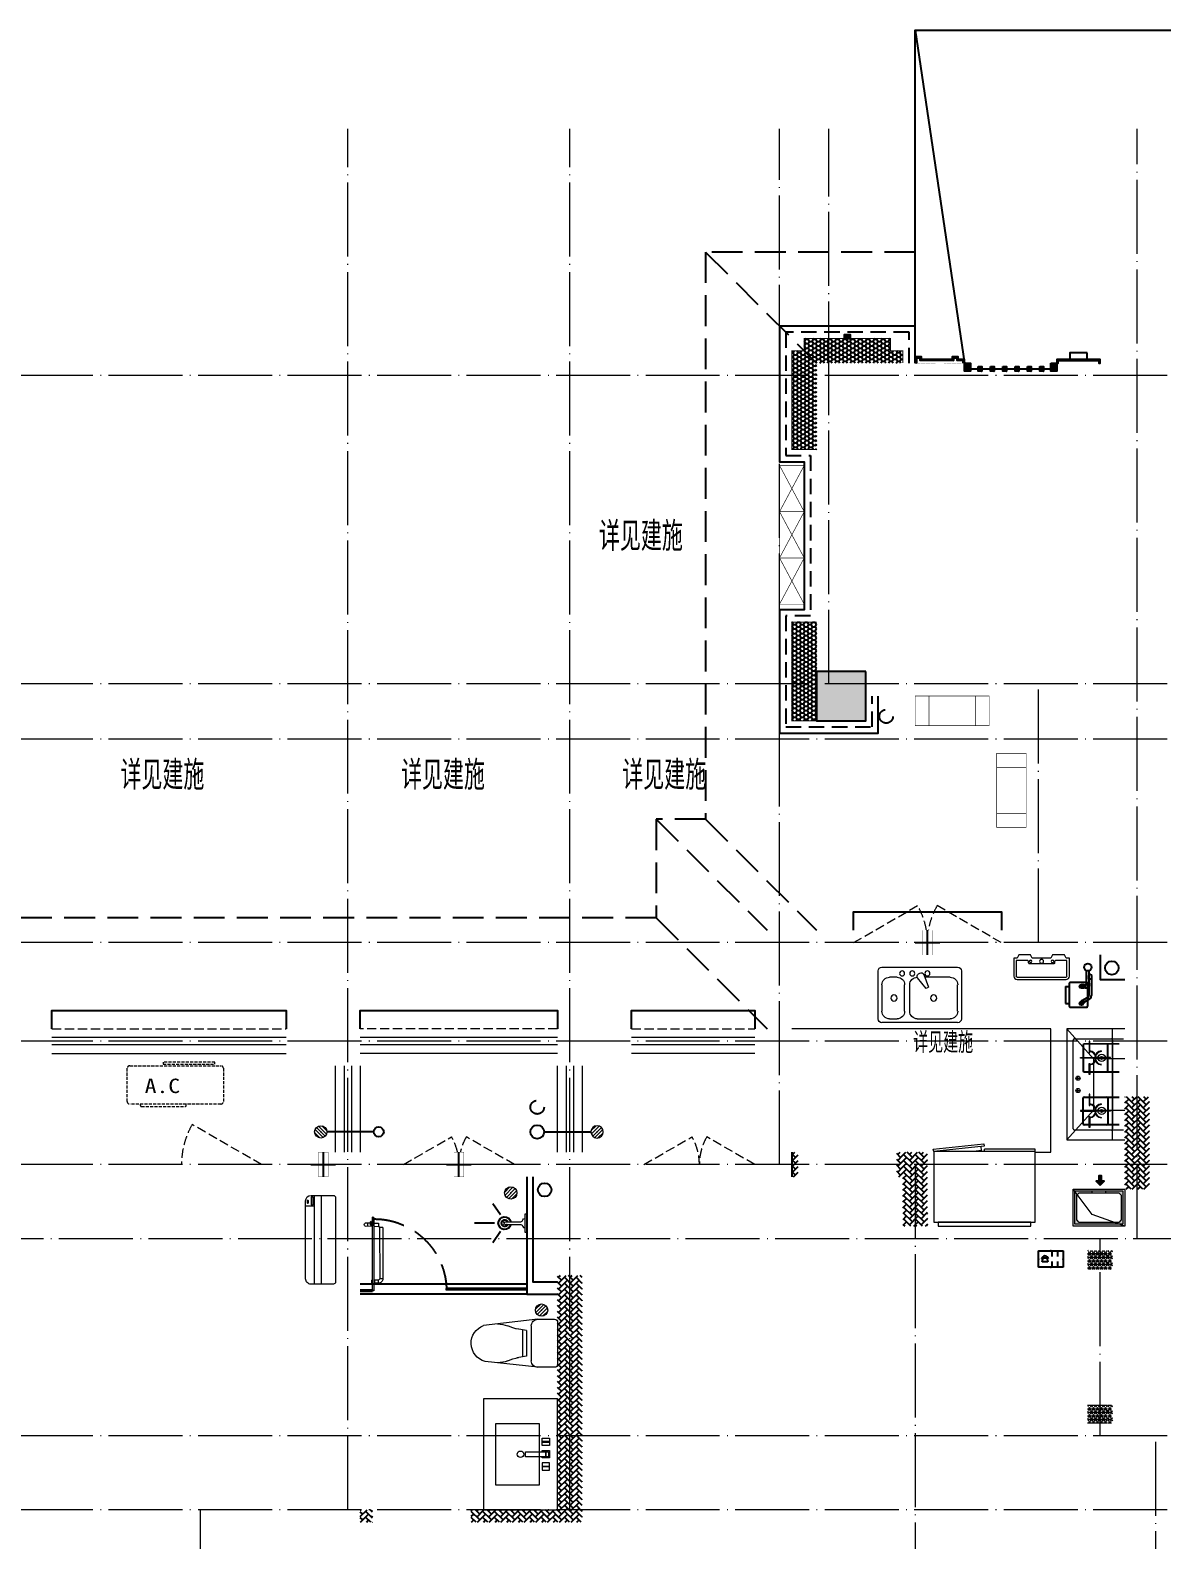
# Model space of a CAD drawing. Extents: x -518115 to 389031, y -231062 to 1628073.
# Drawn here: x 15440 to 24617, y 678714 to 690957 of the extents above; entities that cross this region are included whole.
import ezdxf
from ezdxf.enums import TextEntityAlignment as Align

# ---------------------------------------------------------------- set-up
doc = ezdxf.new("R2010")
doc.units = 0
doc.header["$LTSCALE"] = 1000
doc.header["$MEASUREMENT"] = 0
for name, pattern in [('DASH', [0.35, 0.25, -0.1]), ('DOTE', [2.42, 2, -0.2, 0.02, -0.2]), ('HIDDEN', [0.375, 0.25, -0.125])]:
    doc.linetypes.add(name, pattern=pattern)
for name, color, linetype in [('A-EQPM-MECH', 191, 'Continuous'), ('AH-FURNITURE', 1, 'Continuous'), ('EQUIP-安防', 3, 'Continuous'), ('IP-bath&kitchen-JOHNSON', 4, 'Continuous'), ('P-bath&kitchen-JOHNSON', 4, 'Continuous'), ('PUB_TEXT', 4, 'Continuous'), ('VPIPE-中水', 122, 'Continuous'), ('VPIPE-凝结', 150, 'Continuous'), ('VPIPE-废水', 31, 'Continuous'), ('VPIPE-雨水', 4, 'DASH'), ('保温', 6, 'Continuous'), ('修改标示', 212, 'Continuous'), ('卫生间', 6, 'Continuous'), ('建筑-排气道', 9, 'Continuous'), ('机电标识类', 1, 'Continuous'), ('看线', 251, 'Continuous'), ('立面', 73, 'Continuous'), ('立面-看线', 251, 'Continuous'), ('设备', 253, 'Continuous'), ('铝合金', 144, 'Continuous')]:
    doc.layers.add(name, color=color, linetype=linetype)
for name, color, linetype, lineweight in [('DOTE', 19, 'DOTE', 9), ('LVTRY', 1, 'Continuous', 13), ('PUB_HATCH', 8, 'Continuous', 9), ('WINDOW', 144, 'Continuous', 15), ('平面-栏杆', 135, 'Continuous', 15), ('平面-看线', 45, 'Continuous', 15), ('平面-空调室内机', 176, 'Continuous', 9), ('平面-空调预留孔', 173, 'Continuous', 15), ('空调', 76, 'Continuous', 13), ('立面-洞口示意', 152, 'Continuous', 13)]:
    doc.layers.add(name, color=color, linetype=linetype, lineweight=lineweight)
doc.styles.add('_TCH_AXIS', font='COMPLEX', dxfattribs={"bigfont": 'GBCBIG'})
doc.styles.add('_TEL_DIM', font='SIMPLEX', dxfattribs={"width": 0.8, "height": 3.5, "bigfont": 'HZTXT'})
doc.styles.add('DIM_FONT', font='SIMPLEX.shx', dxfattribs={"width": 0.56})
doc.styles.add('黑体', font='')
doc.styles.get('黑体').set_extended_font_data('SimHei')
pattern_1 = [(45, (0, 0), (0, 47.4157523), [100.584, -33.528]), (135, (23.708, 23.708), (3e-15, 47.4157523), [100.584, -33.528])]
pattern_2 = [(90, (0, 0), (-16.49778, 1e-15), [9.525, -19.05]), (210, (0, 0), (8.24889, -14.2874966), [9.525, -19.05]), (150, (6e-16, 9.525), (-8.24889, -14.2874966), [9.525, -19.05])]

# ---------------------------------------------------------------- blocks, each defined once
blk = doc.blocks.new('rrrrrrrrrrrra')
for p, q in [((-112, 459), (-112, 324)), ((253, 484), (-87, 484)), ((278, 324), (278, 459)), ((-112, 324), (-64, -103)), ((-59, 271), (224, 271)), ((278, 324), (228, -116)), ((-21, 232), (-34, 154)), ((191, 200), (-26, 200)), ((186, 232), (-21, 232)), ((186, 232), (199, 154))]:
    blk.add_line(p, q)
for centre, radius, start, end in [((-87, 459), 25, 90, 180), ((253, 459), 25, 0, 90), ((-59, 324), 53.3, 180, 270), ((224, 324), 53.3, 270, 0), ((-323, 210), 294, 333.5369, 351.4828), ((488, 210), 294, 188.5172, 206.4631), ((149, -3), 224, 158.5202, 180), ((16, -3), 224, 0, 21.4798), ((84, -64), 153, 195.0773, 340.1181)]:
    blk.add_arc(centre, radius, start, end)
blk = doc.blocks.new('A$C1E0F638F')
for points in [[(500, 435), (500, 85), (0, 85), (0, 435)], [(270, 30), (230, 30), (230, 195), (270, 195)], [(120, 0), (180, 0), (180, 60), (120, 60)], [(147, 55), (153, 55), (153, 5), (147, 5)], [(230, 30), (270, 30), (270, 10), (230, 10)], [(380, 0), (320, 0), (320, 60), (380, 60)], [(353, 55), (347, 55), (347, 5), (353, 5)]]:
    blk.add_lwpolyline(points, close=True)
blk.add_lwpolyline([(270, 60), (280, 60), (280, 0), (220, 0), (220, 60), (230, 60)])
blk.add_circle((250, 236), 26)
blk = doc.blocks.new('$lvtry$00000171')
for p, q in [((-74, 11), (-11, 74)), ((-70, -27), (27, 70)), ((-53, -53), (53, 53)), ((-27, -70), (70, 27)), ((11, -74), (74, -11))]:
    blk.add_line(p, q)
blk.add_circle((0, 0), 75)
blk.add_point((0, 0))
blk = doc.blocks.new('135')
blk.add_hatch(color=256).paths.add_polyline_path([(5, 2), (4, -1), (-5, 2), (-4, 5)])
for p, q in [((-6, 19), (-3, 19)), ((-3, 19), (-6, 19)), ((-6, 3), (5, -2)), ((-6, 3), (-5, 3)), ((-5, 11), (-5, 31)), ((5, 11), (-5, 11)), ((5, 10), (-5, 10)), ((-5, 3), (-4, 6)), ((-4, 6), (5, 2)), ((0, 0), (0, 39)), ((6, 19), (3, 19)), ((3, 19), (6, 19)), ((4, -1), (5, 2)), ((5, 11), (5, 32)), ((4, -1), (6, -2))]:
    blk.add_line(p, q)
for centre, radius, start, end in [((6, 16), 13.5, 151.0147, 204.8403), ((13, 4), 20.5, 163.0924, 182.0012), ((-6, 4), 1, 184.2275, 248.4661), ((-5, 22), 0.5, 335.7643, 151.0147), ((4, 18), 9.42, 155.7643, 171.9773), ((9, 15), 14.6, 166.278, 198.0953), ((14, 4), 19.5, 163.7443, 182.5269), ((-5, 3), 0.5, 181.9385, 247.2597), ((5, 22), 0.5, 29.8425, 204.574), ((-6, 17), 11.7, 10.475, 24.574), ((-6, 15), 12.4, 338.6449, 16.0476), ((29, 7), 24, 172.9439, 199.2318), ((-6, 16), 13.4, 334.9111, 29.8425), ((26, 6), 20.6, 169.1454, 199.9526), ((6, -1), 1.17, 247.4597, 19.9526), ((6, -1), 0.5, 247.4597, 19.2318)]:
    blk.add_arc(centre, radius, start, end)
blk.add_open_spline([(-5, 31), (-4, 31), (-2, 33), (1, 29), (3, 31), (5, 32)], degree=3, knots=[0, 0, 0, 0, 3.066329, 6.218313, 11.124135, 11.124135, 11.124135, 11.124135])
blk = doc.blocks.new('SDFAWERAWER')
at = {"layer": 'LVTRY', "color": 1}
for p, q in [((593988, -1242191), (593978, -1242214)), ((594017, -1242203), (593988, -1242191)), ((593941, -1242210), (593784, -1242595)), ((593965, -1242220), (593807, -1242604)), ((593941, -1242210), (593965, -1242220)), ((594007, -1242226), (593978, -1242214)), ((594016, -1242220), (594027, -1242193)), ((594016, -1242220), (594022, -1242223)), ((594026, -1242204), (594018, -1242222)), ((594018, -1242222), (594021, -1242220)), ((594025, -1242211), (594021, -1242220)), ((594023, -1242221), (594022, -1242223)), ((594022, -1242223), (594024, -1242222)), ((594023, -1242211), (594030, -1242194)), ((594024, -1242221), (594024, -1242222)), ((594025, -1242211), (594031, -1242197)), ((594027, -1242193), (594033, -1242195)), ((594028, -1242234), (594078, -1242255)), ((594030, -1242194), (594031, -1242197)), ((594032, -1242197), (594033, -1242195)), ((594033, -1242195), (594034, -1242197)), ((594034, -1242198), (594034, -1242197)), ((594047, -1242201), (594036, -1242229)), ((594036, -1242229), (594039, -1242230)), ((594037, -1242211), (594088, -1242232)), ((594039, -1242230), (594045, -1242214)), ((594039, -1242230), (594042, -1242228)), ((594042, -1242228), (594051, -1242205)), ((594050, -1242202), (594043, -1242218)), ((594047, -1242201), (594050, -1242202)), ((594050, -1242202), (594051, -1242205)), ((594057, -1242246), (594067, -1242223)), ((593784, -1242595), (593807, -1242604)), ((593803, -1242641), (593813, -1242618)), ((593803, -1242641), (593833, -1242653)), ((593813, -1242618), (593842, -1242630)), ((593842, -1242630), (593833, -1242653)), ((593834, -1242656), (593833, -1242653)), ((593845, -1242629), (593834, -1242656)), ((593836, -1242657), (593834, -1242656)), ((593848, -1242630), (593836, -1242657)), ((593845, -1242629), (593842, -1242630)), ((593848, -1242630), (593845, -1242629)), ((593847, -1242662), (593858, -1242634)), ((593847, -1242662), (593850, -1242663)), ((593850, -1242663), (593861, -1242635)), ((593852, -1242662), (593862, -1242637)), ((593858, -1242634), (593861, -1242635)), ((593861, -1242635), (593862, -1242637))]:
    blk.add_line(p, q, dxfattribs=at)
blk.add_lwpolyline([(593823, -1242717), (594046, -1242174), (594037, -1242170), (593814, -1242713)], close=True, dxfattribs=at)
blk.add_arc((594075, -1242240), 15.3, 281.7932, 33.7019, dxfattribs=at)
for centre, major_axis, start_param, end_param in [((593974, -1242224), (3.93, 9.6), 0, 1.570796), ((593817, -1242608), (13.5, 33.1), 1.570796, 3.141593), ((593817, -1242608), (3.93, 9.6), 1.570796, 3.141593)]:
    blk.add_ellipse(centre, major_axis=major_axis, ratio=1, start_param=start_param, end_param=end_param, dxfattribs=at)
at = {"layer": 'P-bath&kitchen-JOHNSON', "color": 8, "linetype": 'DASH'}
blk.add_arc((593810, -1242714), 586, 67.5369, 157.1325, dxfattribs=at)
at = {"layer": 'LVTRY', "color": 1, "xscale": -1, "rotation": 157.7329157530927}
blk.add_blockref('135', (594045, -1242162), dxfattribs=at)
blk = doc.blocks.new('A$C5DCB2F21')
at = {"layer": 'IP-bath&kitchen-JOHNSON', "color": 8}
for p, q in [((-68, -213), (-158, -275)), ((68, -213), (158, -275)), ((0, -261), (0, -425))]:
    blk.add_line(p, q, dxfattribs=at)
at = {"layer": 'IP-bath&kitchen-JOHNSON', "color": 250}
for centre, major_axis, ratio, start_param, end_param in [((0, -179), (-51, 0), 0.990052, -1.36297, 4.504563), ((0, -178), (-26.8, 0), 0.994812, -1.167677, 4.309269)]:
    blk.add_ellipse(centre, major_axis=major_axis, ratio=ratio, start_param=start_param, end_param=end_param, dxfattribs=at)
at = {"layer": 'LVTRY', "color": 1}
for p, q in [((74, 0), (-74, 0)), ((-10, -174), (-10, -49)), ((11, -174), (11, -49))]:
    blk.add_line(p, q, dxfattribs=at)
blk.add_lwpolyline([(74, 0), (74, -16), (-74, -16), (-74, 0)], dxfattribs=at)
for points in [[(-26, -31, -0.364142), (-38, -16, -0.020495)], [(-10, -49, 0.214893), (-26, -31, 7.649644)], [(11, -49, -0.21439), (26, -31, -7.649644)], [(26, -31, 0.364142), (38, -16, 0.020495)]]:
    blk.add_lwpolyline(points, format="xyb", dxfattribs=at)
blk.add_arc((0, -174), 10.5, 180, 0, dxfattribs=at)
for centre, major_axis, ratio, start_param, end_param in [((0, -181), (53.6, 0), 0.987577, 1.76809, 7.656688), ((-12, -165), (0, 1.43), 0.85, -1.570796, 4.712389), ((-12, -189), (0, 1.43), 0.85, 4.712389, 10.995574), ((12, -165), (0, 1.43), 0.85, 4.712389, 10.995574), ((12, -189), (0, 1.43), 0.85, 4.712389, 10.995574)]:
    blk.add_ellipse(centre, major_axis=major_axis, ratio=ratio, start_param=start_param, end_param=end_param, dxfattribs=at)
blk = doc.blocks.new('DSGDFGF')
at = {"layer": 'IP-bath&kitchen-JOHNSON'}
for p, q in [((676542, 342985), (677892, 342985)), ((676542, 342950), (677192, 342950)), ((676542, 342940), (677192, 342940)), ((677192, 342940), (677192, 342950)), ((677892, 342940), (677792, 342940)), ((677792, 342930), (677792, 342940)), ((676542, 342905), (677892, 342905)), ((677892, 342930), (677792, 342930))]:
    blk.add_line(p, q, dxfattribs=at)
at = {"layer": 'IP-bath&kitchen-JOHNSON', "color": 8}
for points in [[(676542, 343855), (676542, 342905), (676292, 342905)], [(676492, 343855), (676492, 343005), (676292, 343005)]]:
    blk.add_lwpolyline(points, dxfattribs=at)
at = {"layer": 'LVTRY', "color": 1}
blk.add_lwpolyline([(676892, 341155), (676292, 341155), (676292, 342055), (676892, 342055)], close=True, dxfattribs=at)
at = {"layer": 'IP-bath&kitchen-JOHNSON'}
for name, p, rotation in [('A$C5DCB2F21', (676542, 343480), 90.00848852444699), ('SDFAWERAWER', (-342526, 1268091), 22.25976934310714)]:
    blk.add_blockref(name, p, dxfattribs=dict(at, rotation=rotation))
at = {"layer": 'LVTRY', "xscale": -0.6666666667107826, "yscale": 0.6666666667107826}
for p in [(676672, 343725), (676422, 342775)]:
    blk.add_blockref('$lvtry$00000171', p, dxfattribs=at)
at = {"layer": 'LVTRY', "color": 1, "extrusion": (0, 0, -1), "xscale": -1, "zscale": -1, "rotation": 270}
blk.add_blockref('rrrrrrrrrrrra', (-676776, 342423), dxfattribs=at)
at = {"layer": 'LVTRY', "color": 1, "xscale": -1, "rotation": 270}
blk.add_blockref('A$C1E0F638F', (676357, 341356), dxfattribs=at)
blk = doc.blocks.new('rtyg7uyhg')
at = {"layer": 'LVTRY'}
for p, q in [((193590, 45458), (193590, 45069)), ((194235, 45489), (193621, 45489)), ((193896, 45430), (193858, 45326)), ((193926, 45440), (193940, 45432)), ((194265, 45069), (194265, 45458)), ((193621, 45131), (193621, 45346)), ((193682, 45407), (193888, 45407)), ((193858, 45326), (193875, 45316)), ((193875, 45316), (193946, 45401)), ((194010, 45346), (194010, 45131)), ((194051, 45131), (194051, 45346)), ((194112, 45407), (194173, 45407)), ((194235, 45346), (194235, 45131)), ((193948, 45069), (193682, 45069)), ((194173, 45069), (194112, 45069)), ((193621, 45039), (194235, 45039))]:
    blk.add_line(p, q, dxfattribs=at)
for centre, radius in [((193866, 45438), 20.5), ((193989, 45438), 20.5), ((194071, 45438), 20.5), ((193815, 45238), 25.6), ((194137, 45238), 25.6)]:
    blk.add_circle(centre, radius, dxfattribs=at)
for centre, radius, start, end in [((193621, 45458), 30.7, 90, 180), ((193916, 45423), 20.5, 60, 159.4623), ((193930, 45414), 20.5, 320.5377, 60), ((194235, 45458), 30.7, 360, 90), ((193682, 45346), 61.4, 90, 180), ((193948, 45346), 61.4, 360, 90), ((194112, 45346), 61.4, 90, 180), ((194173, 45346), 61.4, 360, 90), ((193621, 45069), 30.7, 180, 270), ((193682, 45131), 61.4, 180, 270), ((193948, 45131), 61.4, 270, 360), ((194112, 45131), 61.4, 180, 270), ((194173, 45131), 61.4, 270, 360), ((194235, 45069), 30.7, 270, 360)]:
    blk.add_arc(centre, radius, start, end, dxfattribs=at)
at = {"layer": 'LVTRY', "style": 'DIM_FONT', "width": 0.8, "flags": 9}
for tag in ['YSIZE', 'XSIZE']:
    blk.add_attdef(tag, (193928, 45488), '', height=0.5, rotation=90, dxfattribs=at)
blk = doc.blocks.new('A$C60D053AF')
at = {"layer": 'AH-FURNITURE', "color": 8}
for p, q in [((233, -90), (128, -90)), ((233, -110), (128, -110)), ((193, -71), (328, -71)), ((193, -91), (328, -91)), ((342, -97), (370, -143)), ((356, -83), (384, -129)), ((245, -129), (245, -122)), ((265, -129), (265, -122)), ((255, -281), (255, -251)), ((255, -281), (393, -281)), ((393, -281), (393, -251))]:
    blk.add_line(p, q, dxfattribs=at)
for points in [[(170, -68, 1), (170, -94), (193, -94), (193, -68)], [(234, -251), (414, -251, 0.414214), (424, -241), (424, -111, 0.414214), (414, -101), (234, -101, 0.414214), (224, -111), (224, -241, 0.414214)], [(268, -122), (268, -107, 0.414214), (248, -87), (233, -87), (233, -113), (242, -113), (242, -122)], [(242, -152, 1), (268, -152), (268, -129), (242, -129)], [(384, -161, 1), (402, -143), (386, -127), (368, -145)]]:
    blk.add_lwpolyline(points, format="xyb", close=True, dxfattribs=at)
for centre, radius in [((100, -100), 30), ((255, -152), 15), ((255, -152), 10), ((393, -152), 15), ((393, -152), 10)]:
    blk.add_circle(centre, radius, dxfattribs=at)
for radius in [40, 20]:
    blk.add_arc((328, -111), radius, 45, 90, dxfattribs=at)
blk = doc.blocks.new('A-Kitchen-7')
at = {"layer": 'LVTRY'}
for p, q in [((-519, 780), (-7, 834)), ((-515, 756), (-519, 780)), ((-4, 811), (-515, 756)), ((-29, 767), (-112, 756)), ((-29, 767), (-35, 806)), ((-7, 834), (-4, 811)), ((515, 780), (0, 780)), ((0, 756), (0, 780)), ((515, 756), (515, 780)), ((515, 756), (-515, 756)), ((-515, 756), (-515, 40)), ((-486, 761), (-485, 756)), ((515, 40), (515, 756)), ((-515, 40), (515, 40))]:
    blk.add_line(p, q, dxfattribs=at)
blk.add_lwpolyline([(-469, 40), (-469, 0), (469, 0), (469, 40)], close=True, dxfattribs=at)
blk = doc.blocks.new('*U70')
h = blk.add_hatch(color=5)
h.set_gradient(color1=(0, 0, 255), rotation=180, tint=1)
h.paths.add_polyline_path([(0, 0), (-6.35, -6.35), (-6.35, -2.159), (-15, -2.159), (-15, 2.159), (-6.35, 2.159), (-6.35, 6.35)])
at = {"color": 0, "linetype": 'Continuous'}
blk.add_lwpolyline([(0, 0), (-6.35, -6.35), (-6.35, -2.159), (-15, -2.159), (-15, 2.159), (-6.35, 2.159), (-6.35, 6.35)], close=True, dxfattribs=at)
blk = doc.blocks.new('sgrsefv')
at = {"layer": 'PUB_HATCH'}
blk.add_hatch(color=256, dxfattribs=at).paths.add_polyline_path([(1112933, 840916), (1112933, 840646), (1113073, 840646), (1113073, 840661), (1112968, 840661), (1112948, 840681), (1112948, 840881), (1112968, 840901), (1113288, 840901), (1113308, 840881), (1113308, 840681), (1113288, 840661), (1113183, 840661), (1113183, 840646), (1113323, 840646), (1113323, 840916)])
at = {"layer": 'LVTRY', "color": 1}
for p, q in [((1113073, 840661), (1113073, 840646)), ((1113183, 840661), (1113183, 840646))]:
    blk.add_line(p, q, dxfattribs=at)
for points in [[(1112918, 840931), (1113338, 840931), (1113338, 840631), (1112918, 840631)], [(1112933, 840916), (1113323, 840916), (1113323, 840646), (1112933, 840646)], [(1113288, 840661), (1112968, 840661), (1112948, 840681), (1112948, 840881), (1112968, 840901), (1113288, 840901), (1113308, 840881), (1113308, 840681), (1113288, 840661)]]:
    blk.add_lwpolyline(points, close=True, dxfattribs=at)
at = {"layer": '立面-洞口示意'}
blk.add_lwpolyline([(1112918, 840931), (1113182, 840837), (1113338, 840631)], dxfattribs=at)
at = {"layer": '建筑-排气道', "xscale": -5, "yscale": 5, "zscale": 5, "rotation": 270}
blk.add_blockref('*U70', (1113118, 840599), dxfattribs=at)
blk = doc.blocks.new('FRSDFDGDGDRGDR')
at = {"layer": '平面-空调预留孔'}
for p, q in [((699612, 775044), (699612, 775441)), ((699619, 775448), (699746, 775448)), ((699746, 775448), (699746, 775355)), ((699720, 775342), (699720, 775143)), ((699727, 775349), (699740, 775349)), ((699727, 775136), (699740, 775136)), ((699746, 775130), (699746, 775037)), ((699746, 775037), (699619, 775037))]:
    blk.add_line(p, q, dxfattribs=at)
blk.add_lwpolyline([(699766, 775167), (699793, 775154), (699793, 775057), (699766, 775044), (699766, 775018), (699619, 775018, -0.414214), (699593, 775044), (699593, 775441, -0.414214), (699619, 775468), (699766, 775468), (699766, 775441), (699793, 775428), (699793, 775332), (699766, 775318)], format="xyb", close=True, dxfattribs=at)
for centre, radius in [((699740, 775243), 15.8), ((699740, 775332), 10.6), ((699740, 775154), 10.6)]:
    blk.add_circle(centre, radius, dxfattribs=at)
for centre, start, end in [((699619, 775441), 90, 180), ((699727, 775342), 90, 180), ((699740, 775355), 270, 360), ((699727, 775143), 180, 270), ((699740, 775130), 0, 90), ((699619, 775044), 180, 270)]:
    blk.add_arc(centre, 6.6, start, end, dxfattribs=at)
blk = doc.blocks.new('GDGDRGDRGRD')
at = {"layer": 'LVTRY', "color": 251}
for p, q in [((430081, 371515), (429865, 371758)), ((430335, 371758), (429865, 371758)), ((429865, 371758), (429865, 370858)), ((430235, 370858), (430235, 371758)), ((430335, 371515), (430081, 371515)), ((430081, 371515), (430081, 371100)), ((429865, 370858), (430081, 371100)), ((430081, 371100), (430335, 371100)), ((429865, 370858), (430335, 370858))]:
    blk.add_line(p, q, dxfattribs=at)
at = {"layer": 'LVTRY'}
for p, q in [((429915, 370948), (429915, 371668)), ((429925, 371678), (430325, 371678)), ((429995, 371628), (429995, 371418)), ((430000, 371628), (430000, 371418)), ((430290, 371638), (430005, 371638)), ((430290, 371633), (430005, 371633)), ((430045, 371658), (430045, 371568)), ((430050, 371658), (430045, 371658)), ((430050, 371568), (430050, 371658)), ((430195, 371418), (430195, 371628)), ((430200, 371418), (430200, 371628)), ((430235, 371668), (430235, 370948)), ((429975, 371526), (430102, 371526)), ((429975, 371521), (429975, 371526)), ((430102, 371521), (429975, 371521)), ((430045, 371568), (430050, 371568)), ((430045, 371388), (430045, 371478)), ((430045, 371478), (430050, 371478)), ((430050, 371478), (430050, 371388)), ((430220, 371526), (430092, 371526)), ((430092, 371526), (430092, 371521)), ((430092, 371521), (430220, 371521)), ((430102, 371526), (430102, 371521)), ((430220, 371521), (430220, 371526)), ((430235, 371100), (430235, 371515)), ((429935, 371358), (429974, 371358)), ((429955, 371339), (429955, 371378)), ((430005, 371413), (430290, 371413)), ((430005, 371408), (430290, 371408)), ((430050, 371388), (430045, 371388)), ((429935, 371258), (429974, 371258)), ((429955, 371239), (429955, 371278)), ((430045, 371228), (430045, 371138)), ((430050, 371228), (430045, 371228)), ((430050, 371138), (430050, 371228)), ((430102, 371096), (429975, 371096)), ((429975, 371096), (429975, 371091)), ((429975, 371091), (430102, 371091)), ((429995, 370988), (429995, 371198)), ((430000, 370988), (430000, 371198)), ((430005, 371208), (430290, 371208)), ((430005, 371203), (430290, 371203)), ((430045, 371138), (430050, 371138)), ((430092, 371091), (430092, 371096)), ((430092, 371096), (430220, 371096)), ((430220, 371091), (430092, 371091)), ((430102, 371091), (430102, 371096)), ((430195, 371198), (430195, 370988)), ((430200, 371198), (430200, 370988)), ((430220, 371096), (430220, 371091)), ((430290, 370983), (430005, 370983)), ((430290, 370978), (430005, 370978)), ((430045, 370958), (430045, 371048)), ((430045, 371048), (430050, 371048)), ((430050, 371048), (430050, 370958)), ((430325, 370938), (429925, 370938)), ((430050, 370958), (430045, 370958))]:
    blk.add_line(p, q, dxfattribs=at)
blk.add_lwpolyline([(429609, 370758), (429735, 370758), (429735, 371758), (427635, 371758)], dxfattribs=at)
for centre, radius in [((430147, 371523), 29.7), ((430147, 371523), 11.7), ((429955, 371358), 17), ((429955, 371258), 17), ((430147, 371093), 29.7), ((430147, 371093), 11.7)]:
    blk.add_circle(centre, radius, dxfattribs=at)
for centre, radius, start, end in [((429925, 371668), 10, 90, 180), ((430005, 371628), 10, 90, 180), ((430005, 371628), 5, 90, 180), ((430190, 371628), 10, 0, 90), ((430190, 371628), 5, 0, 90), ((430225, 371668), 10, 0, 90), ((430047, 371523), 56.7, 2.2742, 87.7258), ((430047, 371523), 52.2, 2.4704, 87.5296), ((430047, 371523), 56.7, 272.2742, 357.7258), ((430047, 371523), 52.2, 272.4704, 357.5296), ((430147, 371523), 56.7, 92.2742, 177.7258), ((430147, 371523), 56.7, 182.2742, 267.7258), ((430147, 371523), 52.2, 92.4704, 177.5296), ((430147, 371523), 52.2, 182.4704, 267.5296), ((430005, 371418), 10, 180, 270), ((430005, 371418), 5, 180, 270), ((430190, 371418), 5, 270, 0), ((430190, 371418), 10, 270, 0), ((430005, 371198), 10, 90, 180), ((430005, 371198), 5, 90, 180), ((430047, 371093), 56.7, 2.2742, 87.7258), ((430047, 371093), 52.2, 2.4704, 87.5296), ((430047, 371093), 56.7, 272.2742, 357.7258), ((430047, 371093), 52.2, 272.4704, 357.5296), ((430147, 371093), 56.7, 92.2742, 177.7258), ((430147, 371093), 56.7, 182.2742, 267.7258), ((430147, 371093), 52.2, 92.4704, 177.5296), ((430147, 371093), 52.2, 182.4704, 267.5296), ((430190, 371198), 10, 0, 90), ((430190, 371198), 5, 0, 90), ((430005, 370988), 10, 180, 270), ((430005, 370988), 5, 180, 270), ((430190, 370988), 5, 270, 0), ((430190, 370988), 10, 270, 0), ((429925, 370948), 10, 180, 270), ((430225, 370948), 10, 270, 0)]:
    blk.add_arc(centre, radius, start, end, dxfattribs=at)
at = {"xscale": -1, "rotation": 270}
blk.add_blockref('FRSDFDGDGDRGDR', (-345583, -327434), dxfattribs=at)
at = {"xscale": -1}
blk.add_blockref('rtyg7uyhg', (622600, 326770), dxfattribs=at)
for name, p, rotation in [('A$C60D053AF', (430135, 372358), 270), ('sgrsefv', (1543253, 1211090), 180)]:
    blk.add_blockref(name, p, dxfattribs=dict(rotation=rotation))
at = {"layer": 'LVTRY', "color": 1, "extrusion": (0, 0, -1), "xscale": -0.7999999999883585, "yscale": 0.7999999999883585, "zscale": -0.7999999999883585}
blk.add_blockref('A-Kitchen-7', (-429197, 370159), dxfattribs=at)
blk = doc.blocks.new('GDFGDGRD')
at = {"layer": '保温', "linetype": 'ByBlock', "ltscale": 10}
h = blk.add_hatch(dxfattribs=at)
h.set_pattern_fill('AR-HBONE', color=251, scale=55)
h.set_pattern_definition(pattern_1)
h.paths.add_polyline_path([(431617, 372724), (431817, 372724), (431817, 373474), (431617, 373474)])
h = blk.add_hatch(dxfattribs=at)
h.set_pattern_fill('AR-HBONE', color=251, scale=55)
h.set_pattern_definition(pattern_1)
h.paths.add_polyline_path([(428967, 372824), (428967, 373024), (428917, 373024), (428917, 372824)])
h = blk.add_hatch(dxfattribs=at)
h.set_pattern_fill('AR-HBONE', color=251, scale=55)
h.set_pattern_definition(pattern_1)
h.paths.add_polyline_path([(429817, 372824), (429817, 373024), (429767, 373024), (429767, 372824)])
h = blk.add_hatch(dxfattribs=at)
h.set_pattern_fill('AR-HBONE', color=251, scale=55)
h.set_pattern_definition(pattern_1)
h.paths.add_polyline_path([(430018, 372424), (430017, 373024), (429817, 373024), (429818, 372424)])
at = {"layer": '保温', "linetype": 'Continuous', "ltscale": 10}
h = blk.add_hatch(dxfattribs=at)
h.set_pattern_fill('HEX', color=251, scale=10, angle=90, style=0)
h.set_pattern_definition(pattern_2)
h.paths.add_polyline_path([(431317, 372074), (431517, 372074), (431517, 372224), (431317, 372224)])
at = {"layer": '保温', "linetype": 'ByBlock', "ltscale": 10}
h = blk.add_hatch(dxfattribs=at)
h.set_pattern_fill('AR-HBONE', color=251, scale=55)
h.set_pattern_definition(pattern_1)
h.paths.add_polyline_path([(427217, 370024), (427217, 372024), (427017, 372024), (427017, 370024)])
at = {"layer": '保温', "linetype": 'Continuous', "ltscale": 10}
h = blk.add_hatch(dxfattribs=at)
h.set_pattern_fill('HEX', color=251, scale=10, angle=90, style=0)
h.set_pattern_definition(pattern_2)
h.paths.add_polyline_path([(431317, 370824), (431517, 370824), (431517, 370974), (431317, 370974)])
at = {"layer": '保温', "linetype": 'ByBlock', "ltscale": 10}
h = blk.add_hatch(dxfattribs=at)
h.set_pattern_fill('AR-HBONE', color=251, scale=55)
h.set_pattern_definition(pattern_1)
h.paths.add_polyline_path([(425517, 370024), (425517, 370124), (425417, 370124), (425417, 370024)])
h = blk.add_hatch(dxfattribs=at)
h.set_pattern_fill('AR-HBONE', color=251, scale=55)
h.set_pattern_definition(pattern_1)
h.paths.add_polyline_path([(427017, 370024), (427017, 370124), (426317, 370124), (426317, 370024)])
at = {"layer": '保温', "color": 251, "linetype": 'ByBlock', "ltscale": 10}
blk.add_line((428917, 373024), (428917, 372824), dxfattribs=at)
blk = doc.blocks.new('A$C001338C2')
for p, q in [((0, 249), (0, 22)), ((845, 304), (55, 304)), ((109, 215), (109, 304)), ((900, 22), (900, 249)), ((22, 0), (878, 0))]:
    blk.add_line(p, q)
at = {"lineweight": 5}
for p, q in [((900, 215), (0, 215)), ((900, 143), (0, 143))]:
    blk.add_line(p, q, dxfattribs=at)
for points in [[(89, 226), (22, 226, -0.414214), (17, 232), (17, 243, -0.414214), (22, 249), (89, 249, -0.414214), (95, 243), (95, 232, -0.414214)], [(73, 275), (57, 275, -0.414214), (51, 281), (51, 283, -0.414214), (57, 289), (73, 289, -0.414214), (79, 283), (79, 281, -0.414214)]]:
    blk.add_lwpolyline(points, format="xyb", close=True)
for centre, radius, start, end in [((55, 249), 55, 90, 180), ((845, 249), 55, 360, 90), ((22, 22), 22, 180, 270), ((878, 22), 22, 270, 360)]:
    blk.add_arc(centre, radius, start, end)
blk = doc.blocks.new('dongkong')
blk.add_wipeout([(-603756, 210771), (-603756, 210571), (-603836, 210571), (-603836, 210771)])
at = {"layer": '机电标识类', "color": 250, "linetype": 'DASH', "ltscale": 400}
for p, q in [((-603796, 210771), (-603796, 210571)), ((-603896, 210671), (-603696, 210671))]:
    blk.add_line(p, q, dxfattribs=at)
at = {"layer": '空调', "color": 6, "linetype": 'DASH', "const_width": 2}
blk.add_lwpolyline([(-603756, 210771), (-603756, 210571), (-603836, 210571), (-603836, 210771)], close=True, dxfattribs=at)
blk = doc.blocks.new('A$C341176C1')
at = {"layer": '设备', "color": 3, "const_width": 5}
blk.add_lwpolyline([(-240, -200), (0, -200), (0, -800), (-240, -800)], close=True, dxfattribs=at)
for points in [[(-240, -312), (0, -312)], [(-240, -688), (0, -688)]]:
    blk.add_lwpolyline(points, dxfattribs=at)
blk = doc.blocks.new('A$C7D502F78')
at = {"layer": '修改标示', "ltscale": 2}
blk.add_lwpolyline([(-151, 197), (-11, 197), (-11, 142), (-151, 142)], close=True, dxfattribs=at)
blk = doc.blocks.new('HFHFTHFD')
at = {"layer": 'DOTE', "linetype": 'DOTE', "ltscale": 0.3}
for p, q in [((425317, 601749), (425317, 612949)), ((427117, 601749), (427117, 612949)), ((428817, 604549), (428817, 612949)), ((431717, 603949), (431717, 612949)), ((472617, 610949), (418617, 610949)), ((429217, 608449), (429217, 610949)), ((472617, 608449), (418617, 608449)), ((430917, 606349), (430917, 608449)), ((472617, 607999), (418617, 607999)), ((472617, 606349), (418617, 606349)), ((472617, 605549), (418617, 605549)), ((472617, 604549), (418617, 604549)), ((429917, 604549), (429917, 593449)), ((418617, 603949), (472617, 603949)), ((431417, 602349), (431417, 603949)), ((472617, 602349), (418617, 602349)), ((431867, 600249), (431867, 602349)), ((472617, 601749), (418617, 601749)), ((424117, 601749), (424117, 593449))]:
    blk.add_line(p, q, dxfattribs=at)
blk = doc.blocks.new('A$C148B7D8E')
at = {"layer": '卫生间', "color": 159, "linetype": 'DASH', "true_color": 0x22346e}
for p, q in [((7700, 15400), (8600, 14500)), ((7300, 10800), (8200, 9900)), ((7700, 10800), (8600, 9900)), ((7300, 10000), (8200, 9100))]:
    blk.add_line(p, q, dxfattribs=at)
blk.add_lwpolyline([(9400, 15400), (7700, 15400), (7700, 10800), (7300, 10800), (7300, 10000), (900, 10000), (900, 9000), (-900, 9000), (-900, -900), (1750, -900), (1750, -2100), (23450, -2100), (23450, -900), (25100, -900)], dxfattribs=at)
blk = doc.blocks.new('$equip$00002628')
at = {"linetype": 'Continuous'}
for p, q in [((-0.625, 0.415), (0.625, 0.415)), ((-0.625, -0.415), (-0.625, 0.415)), ((-0.472, 0.01), (-0.409, 0.01)), ((-0.446, -0.138), (-0.395, 0.058)), ((-0.395, 0.058), (-0.395, 0.058)), ((-0.395, 0.058), (-0.206, 0.058)), ((-0.206, 0.058), (-0.155, -0.138)), ((-0.191, 0.01), (-0.129, 0.01)), ((0.071, 0.129), (0.071, 0.415)), ((0.35, 0.129), (0.35, 0.415)), ((0.625, 0.415), (0.625, -0.415)), ((0.625, -0.415), (-0.625, -0.415)), ((-0.155, -0.138), (-0.446, -0.138)), ((0.071, -0.415), (0.071, -0.129)), ((0.35, -0.415), (0.35, -0.129))]:
    blk.add_line(p, q, dxfattribs=at)
at = {"const_width": 0.05}
blk.add_lwpolyline([(-0.625, 0.415), (0.625, 0.415), (0.625, -0.415), (-0.625, -0.415), (-0.625, 0.415), (0.625, 0.415)], dxfattribs=at)
at = {"linetype": 'Continuous'}
blk.add_arc((-0.3, -0.011), 0.173, 6.98974, 173.01026, dxfattribs=at)
for p in [(-0.625, 0), (0, 0.415), (0, -0.415), (0.625, 0)]:
    blk.add_point(p)
at = {"color": 7, "style": '_TEL_DIM', "flags": 1}
blk.add_attdef('A', text='', height=0.000025, dxfattribs=at).set_placement((0, 0), align=Align.MIDDLE_CENTER)
blk = doc.blocks.new('GHFHFHTFHCSDCS')
at = {"layer": 'EQUIP-安防', "xscale": 160, "yscale": 160, "zscale": 160}
blk.add_blockref('$equip$00002628', (431017, 372157), dxfattribs=at)
blk = doc.blocks.new('gsergvr')
at = {"layer": '平面-空调预留孔', "linetype": 'DASH', "ltscale": 0.1}
for p, q in [((34075, 17176), (34075, 17166)), ((34085, 17156), (34438, 17156)), ((34448, 17166), (34448, 17176))]:
    blk.add_line(p, q, dxfattribs=at)
blk.add_lwpolyline([(34679, 17515), (34260, 17515), (34260, 17500), (34679, 17500)], close=True, dxfattribs=at)
blk.add_lwpolyline([(34729, 17176), (33989, 17176, -0.414214), (33969, 17196), (33969, 17466, -0.414214), (33989, 17486), (34729, 17486, -0.414214), (34749, 17466), (34749, 17196, -0.414214)], format="xyb", close=True, dxfattribs=at)
for centre, start, end in [((34085, 17166), 180, 270), ((34438, 17166), 270, 0)]:
    blk.add_arc(centre, 10, start, end, dxfattribs=at)
at = {"layer": '平面-空调预留孔', "color": 251, "linetype": 'DASH', "ltscale": 0.1, "true_color": 0x636466, "style": '黑体', "width": 1.2}
blk.add_text('A.C', height=117, dxfattribs=at).set_placement((34111, 17265))
blk = doc.blocks.new('rtyryrtyeeretee')
at = {"layer": '平面-空调预留孔'}
blk.add_blockref('gsergvr', (635673, 326706), dxfattribs=at)
blk = doc.blocks.new('A$C028C60F5')
at = {"color": 6}
blk.add_lwpolyline([(400, 0), (0, 0), (0, -400), (400, -400)], close=True, dxfattribs=at)
at = {"layer": 'PUB_HATCH'}
blk.add_solid([(0, -400), (400, -400), (0, 0), (400, 0)], dxfattribs=at)
blk = doc.blocks.new('A$C3EFA6995')
for p in [(9700, -2400), (15900, -2400)]:
    blk.add_blockref('A$C028C60F5', p)

msp = doc.modelspace()

# ---------------------------------------------------------------- hatches: boundary and pattern name
at = {"layer": '立面'}
h = msp.add_hatch(dxfattribs=at)
h.set_pattern_fill('ANSI31', color=251, scale=2)
h.set_pattern_definition([(45, (-866233.452, -107108.3295), (-2.24506403, 2.24506403), [])])
h.paths.add_polyline_path([(22041.8, 688457.2), (22091.8, 688457.2), (22091.8, 688487.2), (22041.8, 688487.2)])
h = msp.add_hatch(dxfattribs=at)
h.set_pattern_fill('ANSI31', color=251, scale=2)
h.set_pattern_definition([(45, (-678225.7032, -266823.1597), (-2.24506403, 2.24506403), [])])
h.paths.add_polyline_path([(22616.8, 688257.3), (23016.5, 688257.3), (23016.5, 688287.3), (22966.5, 688287.3), (22966.5, 688307.4), (22916.5, 688307.4), (22916.5, 688287.4), (22666.7, 688287.1), (22666.5, 688307.4), (22616.8, 688307.4)])
h.paths.add_polyline_path([(22626.8, 688257.3), (23006.5, 688257.3), (23006.5, 688277.3), (22956.5, 688277.3), (22956.5, 688297.4), (22926.5, 688297.4), (22926.5, 688277.4), (22656.8, 688277.1), (22656.6, 688297.4), (22626.8, 688297.4)])
h = msp.add_hatch(dxfattribs=at)
h.set_pattern_fill('ANSI31', color=251, scale=2)
h.set_pattern_definition([(45, (-678285.939, -266823.342), (-2.24506403, 2.24506403), [])])
h.paths.add_polyline_path([(23016.5, 688257.2), (23066.5, 688257.2), (23066.5, 688190.5), (23016.5, 688190.5)])
h = msp.add_hatch(dxfattribs=at)
h.set_pattern_fill('ANSI31', color=251, scale=2)
h.set_pattern_definition([(45, (-678175.9383, -266823.3426), (-2.24506403, 2.24506403), [])])
h.paths.add_polyline_path([(23126.5, 688230.2), (23156.5, 688230.2), (23156.5, 688190.5), (23126.5, 688190.5)])
h = msp.add_hatch(dxfattribs=at)
h.set_pattern_fill('ANSI31', color=251, scale=2)
h.set_pattern_definition([(45, (-678075.9383, -266823.3435), (-2.24506403, 2.24506403), [])])
h.paths.add_polyline_path([(23226.5, 688230.2), (23256.5, 688230.2), (23256.5, 688190.5), (23226.5, 688190.5)])
h = msp.add_hatch(dxfattribs=at)
h.set_pattern_fill('ANSI31', color=251, scale=2)
h.set_pattern_definition([(45, (-677975.9383, -266823.3444), (-2.24506403, 2.24506403), [])])
h.paths.add_polyline_path([(23326.5, 688230.2), (23356.5, 688230.2), (23356.5, 688190.5), (23326.5, 688190.5)])
h = msp.add_hatch(dxfattribs=at)
h.set_pattern_fill('ANSI31', color=251, scale=2)
h.set_pattern_definition([(45, (-677875.9383, -266823.3454), (-2.24506403, 2.24506403), [])])
h.paths.add_polyline_path([(23426.5, 688230.2), (23456.5, 688230.2), (23456.5, 688190.5), (23426.5, 688190.5)])
h = msp.add_hatch(dxfattribs=at)
h.set_pattern_fill('ANSI31', color=251, scale=2)
h.set_pattern_definition([(45, (-677775.9383, -266823.3463), (-2.24506403, 2.24506403), [])])
h.paths.add_polyline_path([(23526.5, 688230.2), (23556.5, 688230.2), (23556.5, 688190.5), (23526.5, 688190.5)])
h = msp.add_hatch(dxfattribs=at)
h.set_pattern_fill('ANSI31', color=251, scale=2)
h.set_pattern_definition([(45, (-677675.9383, -266823.3472), (-2.24506403, 2.24506403), [])])
h.paths.add_polyline_path([(23626.5, 688230.2), (23656.5, 688230.2), (23656.5, 688190.5), (23626.5, 688190.5)])
h = msp.add_hatch(dxfattribs=at)
h.set_pattern_fill('ANSI31', color=251, scale=2)
h.set_pattern_definition([(45, (-677585.9357, -266823.3383), (-2.24506403, 2.24506403), [])])
h.paths.add_polyline_path([(23716.5, 688257.2), (23766.5, 688257.2), (23766.5, 688190.5), (23716.5, 688190.5)])
h = msp.add_hatch(dxfattribs=at)
h.set_pattern_fill('ANSI31', color=251, scale=2)
h.set_pattern_definition([(45, (-866433.452, -108177.829), (-2.24506403, 2.24506403), [])])
edge = h.paths.add_edge_path()
edge.add_line((23766.5, 688257.2), (23776.6, 688257.2))
edge.add_line((23776.6, 688257.2), (23776.6, 688277.2))
edge.add_line((23776.6, 688277.2), (24106.6, 688277.2))
edge.add_line((24106.6, 688277.2), (24106.6, 688257.3))
edge.add_line((24106.6, 688257.3), (24116.6, 688257.2))
edge.add_line((24116.6, 688257.2), (24116.6, 688287.2))
edge.add_line((24116.6, 688287.2), (23766.6, 688287.2))
edge.add_line((23766.6, 688287.2), (23766.6, 688257.2))
at = {"layer": '立面-看线'}
h = msp.add_hatch(dxfattribs=at)
h.set_pattern_fill('HONEY', color=256, scale=13)
h.set_pattern_definition([(0, (-407200.637, 156240.446), (30.95625, 17.872595), [20.6375, -41.275]), (120, (-407200.637, 156240.446), (-30.9562463, 17.8726014), [20.6375, -41.275]), (60, (-407200.637, 156240.446), (3.7e-06, 35.7451964), [-41.275, 20.6375])])
h.paths.add_polyline_path([(22416.8, 688357.2), (22416.8, 688457.2), (21716.8, 688457.2), (21716.8, 688357.2), (21616.8, 688357.2), (21616.8, 687557.2), (21816.6, 687557.2), (21816.6, 688257.2), (22515.9, 688257.2), (22515.9, 688357.2)])
h = msp.add_hatch(dxfattribs=at)
h.set_pattern_fill('HONEY', color=256, scale=13)
h.set_pattern_definition([(0, (-407300, 153140.447), (30.95625, 17.872595), [20.6375, -41.275]), (120, (-407300, 153140.447), (-30.9562463, 17.8726014), [20.6375, -41.275]), (60, (-407300, 153140.447), (3.7e-06, 35.7451964), [-41.275, 20.6375])])
h.paths.add_polyline_path([(21816.6, 685557.2), (21816.6, 685557.2), (21816.6, 686157.2), (21617.1, 686157.2), (21617.1, 685357.2), (21816.6, 685357.2)])

# ---------------------------------------------------------------- linework, layer by layer
at = {"color": 1, "const_width": 8}
for points in [[(21816.6, 687557.2), (21616.8, 687557.2), (21616.8, 688357.2), (21716.8, 688357.2), (21716.8, 688457.2), (22006.8, 688457.2), (22006.8, 688457.2), (22126.8, 688457.2), (22126.8, 688457.2), (22416.8, 688457.2), (22416.8, 688357.2), (22516.8, 688357.2), (22516.8, 688257.2)], [(21816.6, 686157.2), (21616.6, 686157.2), (21616.6, 685357.2), (22216.6, 685357.2), (22216.6, 685557.2)]]:
    msp.add_lwpolyline(points, dxfattribs=at)
at = {"layer": 'A-EQPM-MECH', "color": 2}
for points in [[(22616.8, 688257.2), (22616.8, 690957.2), (27616.8, 690957.2), (27616.8, 688257.2)], [(22616.8, 690957.2), (23016.5, 688257.2)]]:
    msp.add_lwpolyline(points, dxfattribs=at)
at = {"layer": 'DOTE', "linetype": 'DOTE', "ltscale": 0.3}
msp.add_line((21916.6, 688157.2), (21916.6, 690157.2), dxfattribs=at)
at = {"layer": 'IP-bath&kitchen-JOHNSON', "color": 8}
msp.add_lwpolyline([(24116.6, 683457.2), (24116.6, 683257.2), (24316.6, 683257.2)], dxfattribs=at)
at = {"layer": 'VPIPE-中水', "linetype": 'Continuous'}
for centre in [(24211.4, 683352.2), (19611.4, 681552.2)]:
    msp.add_circle(centre, 55, dxfattribs=at)
at = {"layer": 'VPIPE-凝结', "ltscale": 0.1}
for p, q in [((18226.6, 682022.7), (17846.6, 682022.7)), ((19606.6, 682022.7), (19986.6, 682022.7))]:
    msp.add_line(p, q, dxfattribs=at)
at = {"layer": 'VPIPE-凝结'}
msp.add_circle((18266.6, 682022.7), 40, dxfattribs=at)
at = {"layer": 'VPIPE-废水'}
msp.add_circle((19551.6, 682022.2), 55, dxfattribs=at)
at = {"layer": 'VPIPE-雨水'}
for centre in [(22381.6, 685392.2), (19551.6, 682222.2)]:
    msp.add_circle(centre, 55, dxfattribs=at)
at = {"layer": 'WINDOW', "color": 250, "linetype": 'DASH', "ltscale": 0.3}
for points in [[(22116.6, 683557.2), (22636.2, 683857.2, -0.1316523), (22716.6, 683557.2)], [(23314.7, 683557.2), (22795.1, 683857.2, 0.1316523), (22714.7, 683557.2)], [(17316.6, 681757.2), (16753.4, 682081.8, 0.1314846), (16666.6, 681757.2)], [(18466.7, 681757.2), (18856.4, 681982.1, -0.1316053), (18916.7, 681757.2)], [(19366.7, 681757.2), (18976.9, 681982.1, 0.1316053), (18916.7, 681757.2)], [(20416.6, 681757.2), (20806.3, 681982.1, -0.1316053), (20866.6, 681757.2)], [(21316.6, 681757.2), (20926.8, 681982.1, 0.1316053), (20866.6, 681757.2)]]:
    msp.add_lwpolyline(points, format="xyb", dxfattribs=at)
at = {"layer": '平面-栏杆'}
for points in [[(17516.6, 682787.2), (15616.6, 682787.5)], [(17516.6, 682727.2), (15616.6, 682727.5)], [(19716.6, 682787.2), (18116.6, 682787.5)], [(19716.6, 682727.2), (18116.6, 682727.5)], [(21316.6, 682787.3), (20316.6, 682787.5)], [(21316.6, 682727.3), (20316.6, 682727.5)], [(17986.6, 682557.2), (17986.3, 681857.2)], [(18046.6, 682557.2), (18046.3, 681857.2)], [(19786.6, 682557.2), (19786.3, 681857.2)], [(19846.6, 682557.2), (19846.3, 681857.2)]]:
    msp.add_lwpolyline(points, dxfattribs=at)
at = {"layer": '平面-看线'}
msp.add_line((19716.3, 681857.2), (19716.6, 682557.2), dxfattribs=at)
at = {"layer": '平面-看线', "linetype": 'DASH', "ltscale": 0.3}
for points in [[(15616.6, 682857.2), (17516.6, 682857.2)], [(19716.6, 682857.2), (18116.6, 682857.2)], [(20316.6, 682857.2), (21316.6, 682857.2)]]:
    msp.add_lwpolyline(points, dxfattribs=at)
at = {"layer": '平面-看线'}
for points in [[(15616.6, 682657.2), (17516.6, 682657.2)], [(18116.6, 682557.2), (18116.3, 681857.2)], [(19716.6, 682657.2), (18116.6, 682657.2)], [(19916.6, 682557.2), (19916.3, 681857.2)], [(21316.6, 682657.2), (20316.6, 682657.2)]]:
    msp.add_lwpolyline(points, dxfattribs=at)
at = {"layer": '看线', "color": 201}
msp.add_lwpolyline([(22616.8, 688257.2), (22616.8, 688557.2), (21516.8, 688557.2), (21516.8, 687457.2), (21716.6, 687457.2), (21716.6, 686257.2), (21516.6, 686257.2), (21516.6, 685257.2), (22316.6, 685257.2), (22316.6, 685557.2)], dxfattribs=at)
at = {"layer": '看线', "color": 201, "linetype": 'HIDDEN', "ltscale": 0.5}
msp.add_lwpolyline([(22566.8, 688257.2), (22566.8, 688507.2), (21566.8, 688507.2), (21566.8, 687507.2), (21766.6, 687507.2), (21766.6, 686207.2), (21566.6, 686207.2), (21566.6, 685307.2), (22266.6, 685307.2), (22266.6, 685557.2)], dxfattribs=at)
at = {"layer": '看线', "color": 202, "ltscale": 0.5}
for points in [[(15616.6, 682857.2), (15616.6, 683007.2), (17516.6, 683007.2), (17516.6, 682857.2)], [(18116.6, 682857.2), (18116.6, 683007.2), (19716.6, 683007.2), (19716.6, 682857.2)], [(20316.6, 682857.2), (20316.6, 683007.2), (21316.6, 683007.2), (21316.6, 682857.2)]]:
    msp.add_lwpolyline(points, dxfattribs=at)
at = {"layer": '立面', "color": 6}
for p, q in [((23226.5, 688230.2), (23256.5, 688230.2)), ((23226.5, 688190.5), (23226.5, 688230.2)), ((23256.5, 688190.5), (23226.5, 688190.5)), ((23256.5, 688230.2), (23256.5, 688190.5))]:
    msp.add_line(p, q, dxfattribs=at)
at = {"layer": '立面', "color": 251}
msp.add_lwpolyline([(22041.8, 688457.2), (22091.8, 688457.2), (22091.8, 688487.2), (22041.8, 688487.2)], close=True, dxfattribs=at)
at = {"layer": '立面', "color": 6}
for points in [[(23016.5, 688257.2), (23066.5, 688257.2), (23066.5, 688190.5), (23016.5, 688190.5)], [(23326.5, 688230.2), (23356.5, 688230.2), (23356.5, 688190.5), (23326.5, 688190.5)], [(23426.5, 688230.2), (23456.5, 688230.2), (23456.5, 688190.5), (23426.5, 688190.5)], [(23526.5, 688230.2), (23556.5, 688230.2), (23556.5, 688190.5), (23526.5, 688190.5)], [(23626.5, 688230.2), (23656.5, 688230.2), (23656.5, 688190.5), (23626.5, 688190.5)], [(23716.5, 688257.2), (23766.5, 688257.2), (23766.5, 688190.5), (23716.5, 688190.5)]]:
    msp.add_lwpolyline(points, close=True, dxfattribs=at)
at = {"layer": '立面', "color": 251}
msp.add_lwpolyline([(23766.5, 688257.2), (23776.6, 688257.2), (23776.6, 688277.2), (24106.6, 688277.2), (24106.6, 688257.3), (24116.6, 688257.2), (24116.6, 688287.2), (23766.6, 688287.2), (23766.6, 688257.2)], dxfattribs=at)
at = {"layer": '设备', "color": 3, "const_width": 5}
for points in [[(21716.6, 687052.2), (21716.6, 687427.2), (21516.6, 687427.2), (21516.6, 687052.2)], [(21716.6, 686677.2), (21716.6, 687052.2), (21516.6, 687052.2), (21516.6, 686677.2)], [(21716.6, 686302.2), (21716.6, 686677.2), (21516.6, 686677.2), (21516.6, 686302.2)]]:
    msp.add_lwpolyline(points, close=True, dxfattribs=at)
for points in [[(21716.6, 687427.2), (21516.6, 687052.2)], [(21516.6, 687427.2), (21716.6, 687052.2)], [(21716.6, 687052.2), (21516.6, 686677.2)], [(21516.6, 687052.2), (21716.6, 686677.2)], [(21716.6, 686677.2), (21516.6, 686302.2)], [(21516.6, 686677.2), (21716.6, 686302.2)]]:
    msp.add_lwpolyline(points, dxfattribs=at)
at = {"layer": '铝合金', "color": 6}
for p, q in [((23066.5, 688210.3), (23126.5, 688210.3)), ((23156.5, 688210.3), (23226.5, 688210.3)), ((23256.5, 688210.3), (23326.5, 688210.3)), ((23356.5, 688210.3), (23426.5, 688210.3)), ((23456.5, 688210.3), (23526.5, 688210.3)), ((23556.5, 688210.3), (23626.5, 688210.3)), ((23656.5, 688210.3), (23716.5, 688210.3))]:
    msp.add_line(p, q, dxfattribs=at)
for points in [[(22041.8, 688457.2), (22091.8, 688457.2), (22091.8, 688487.2), (22041.8, 688487.2)], [(23016.5, 688257.2), (23066.5, 688257.2), (23066.5, 688190.5), (23016.5, 688190.5)], [(23126.5, 688230.2), (23156.5, 688230.2), (23156.5, 688190.5), (23126.5, 688190.5)], [(23226.5, 688230.2), (23256.5, 688230.2), (23256.5, 688190.5), (23226.5, 688190.5)], [(23326.5, 688230.2), (23356.5, 688230.2), (23356.5, 688190.5), (23326.5, 688190.5)], [(23426.5, 688230.2), (23456.5, 688230.2), (23456.5, 688190.5), (23426.5, 688190.5)], [(23526.5, 688230.2), (23556.5, 688230.2), (23556.5, 688190.5), (23526.5, 688190.5)], [(23626.5, 688230.2), (23656.5, 688230.2), (23656.5, 688190.5), (23626.5, 688190.5)], [(23716.5, 688257.2), (23766.5, 688257.2), (23766.5, 688190.5), (23716.5, 688190.5)]]:
    msp.add_lwpolyline(points, close=True, dxfattribs=at)
for points in [[(23016.5, 688257.3), (23016.5, 688287.3), (22966.5, 688287.3), (22966.5, 688307.4), (22916.5, 688307.4), (22916.5, 688287.4), (22666.7, 688287.1), (22666.5, 688307.4), (22616.8, 688307.4), (22616.8, 688257.3)], [(23006.5, 688257.3), (23006.5, 688277.3), (22956.5, 688277.3), (22956.5, 688297.4), (22926.5, 688297.4), (22926.5, 688277.4), (22656.8, 688277.1), (22656.6, 688297.4), (22626.8, 688297.4), (22626.8, 688257.3)], [(23766.5, 688257.2), (23776.6, 688257.2), (23776.6, 688277.2), (24106.6, 688277.2), (24106.6, 688257.3), (24116.6, 688257.2), (24116.6, 688287.2), (23766.6, 688287.2), (23766.6, 688257.2)]]:
    msp.add_lwpolyline(points, dxfattribs=at)

# ---------------------------------------------------------------- block references
for name, p in [('A$C3EFA6995', (12116.6, 688157.2)), ('A$C341176C1', (23516.6, 685291.7)), ('GDGDRGDRGRD', (-406018.2, 311099.4)), ('rtyryrtyeeretee', (-653415.5, 338366.1)), ('GDFGDGRD', (-407300, 308833.4)), ('GHFHFHTFHCSDCS', (-407300, 308833.4))]:
    msp.add_blockref(name, p)
at = {"rotation": 90}
msp.add_blockref('A$C341176C1', (22416.6, 685557.2), dxfattribs=at)
at = {"xscale": -1}
msp.add_blockref('DSGDFGF', (696008.9, 337801.8), dxfattribs=at)
at = {"layer": 'LVTRY', "yscale": 0.6666666667107825}
for p, xscale, rotation in [((17796.6, 682022.7), 0.6666666667107825, 269.9999999939778), ((20036.6, 682022.7), -0.6666666667107825, 90.00000000602213)]:
    msp.add_blockref('$lvtry$00000171', p, dxfattribs=dict(at, xscale=xscale, rotation=rotation))
at = {"layer": '修改标示', "ltscale": 2, "xscale": -1}
msp.add_blockref('A$C7D502F78', (23861, 688144.8), dxfattribs=at)
at = {"layer": '平面-空调预留孔', "xscale": -0.8000000000465648, "yscale": 0.8000000000465648, "zscale": 0.8000000000465646, "rotation": 89.99999976656984}
msp.add_blockref('A$C001338C2', (17916.6, 681507.4), dxfattribs=at)

# ---------------------------------------------------------------- texts
at = {"layer": 'PUB_TEXT', "style": '_TCH_AXIS'}
for height, p in [(236.31, (20052, 686734.1)), (236.31, (16171.4, 684797.1)), (236.31, (18446.8, 684797.1)), (236.31, (20240.8, 684797.1)), (168.79, (22600.5, 682662.3))]:
    msp.add_text('详见建施', height=height, dxfattribs=at).set_placement(p)

# ---------------------------------------------------------------- next in the draw order: block references
at = {"layer": '平面-空调室内机', "ltscale": 0.3, "xscale": -1, "rotation": 180}
for p in [(626512.6, 894228), (622712.6, 892428)]:
    msp.add_blockref('dongkong', p, dxfattribs=at)

# ---------------------------------------------------------------- next in the draw order: linework, layer by layer
at = {"layer": '看线', "color": 202, "ltscale": 0.5}
msp.add_lwpolyline([(22116.6, 683657.2), (22116.6, 683807.2), (23316.6, 683807.2), (23316.6, 683657.2)], dxfattribs=at)

# ---------------------------------------------------------------- next in the draw order: block references
for name, p in [('HFHFTHFD', (-407300, 77208.4)), ('A$C148B7D8E', (13216.6, 673757.2))]:
    msp.add_blockref(name, p)

# ---------------------------------------------------------------- next in the draw order: block references
at = {"layer": '平面-空调室内机', "ltscale": 0.3}
msp.add_blockref('dongkong', (621612.8, 471086.5), dxfattribs=at)

# ---------------------------------------------------------------- next in the draw order: linework, layer by layer
at = {"layer": '平面-看线'}
msp.add_line((17916.3, 681857.2), (17916.6, 682557.2), dxfattribs=at)

doc.saveas('drawing.dxf')
